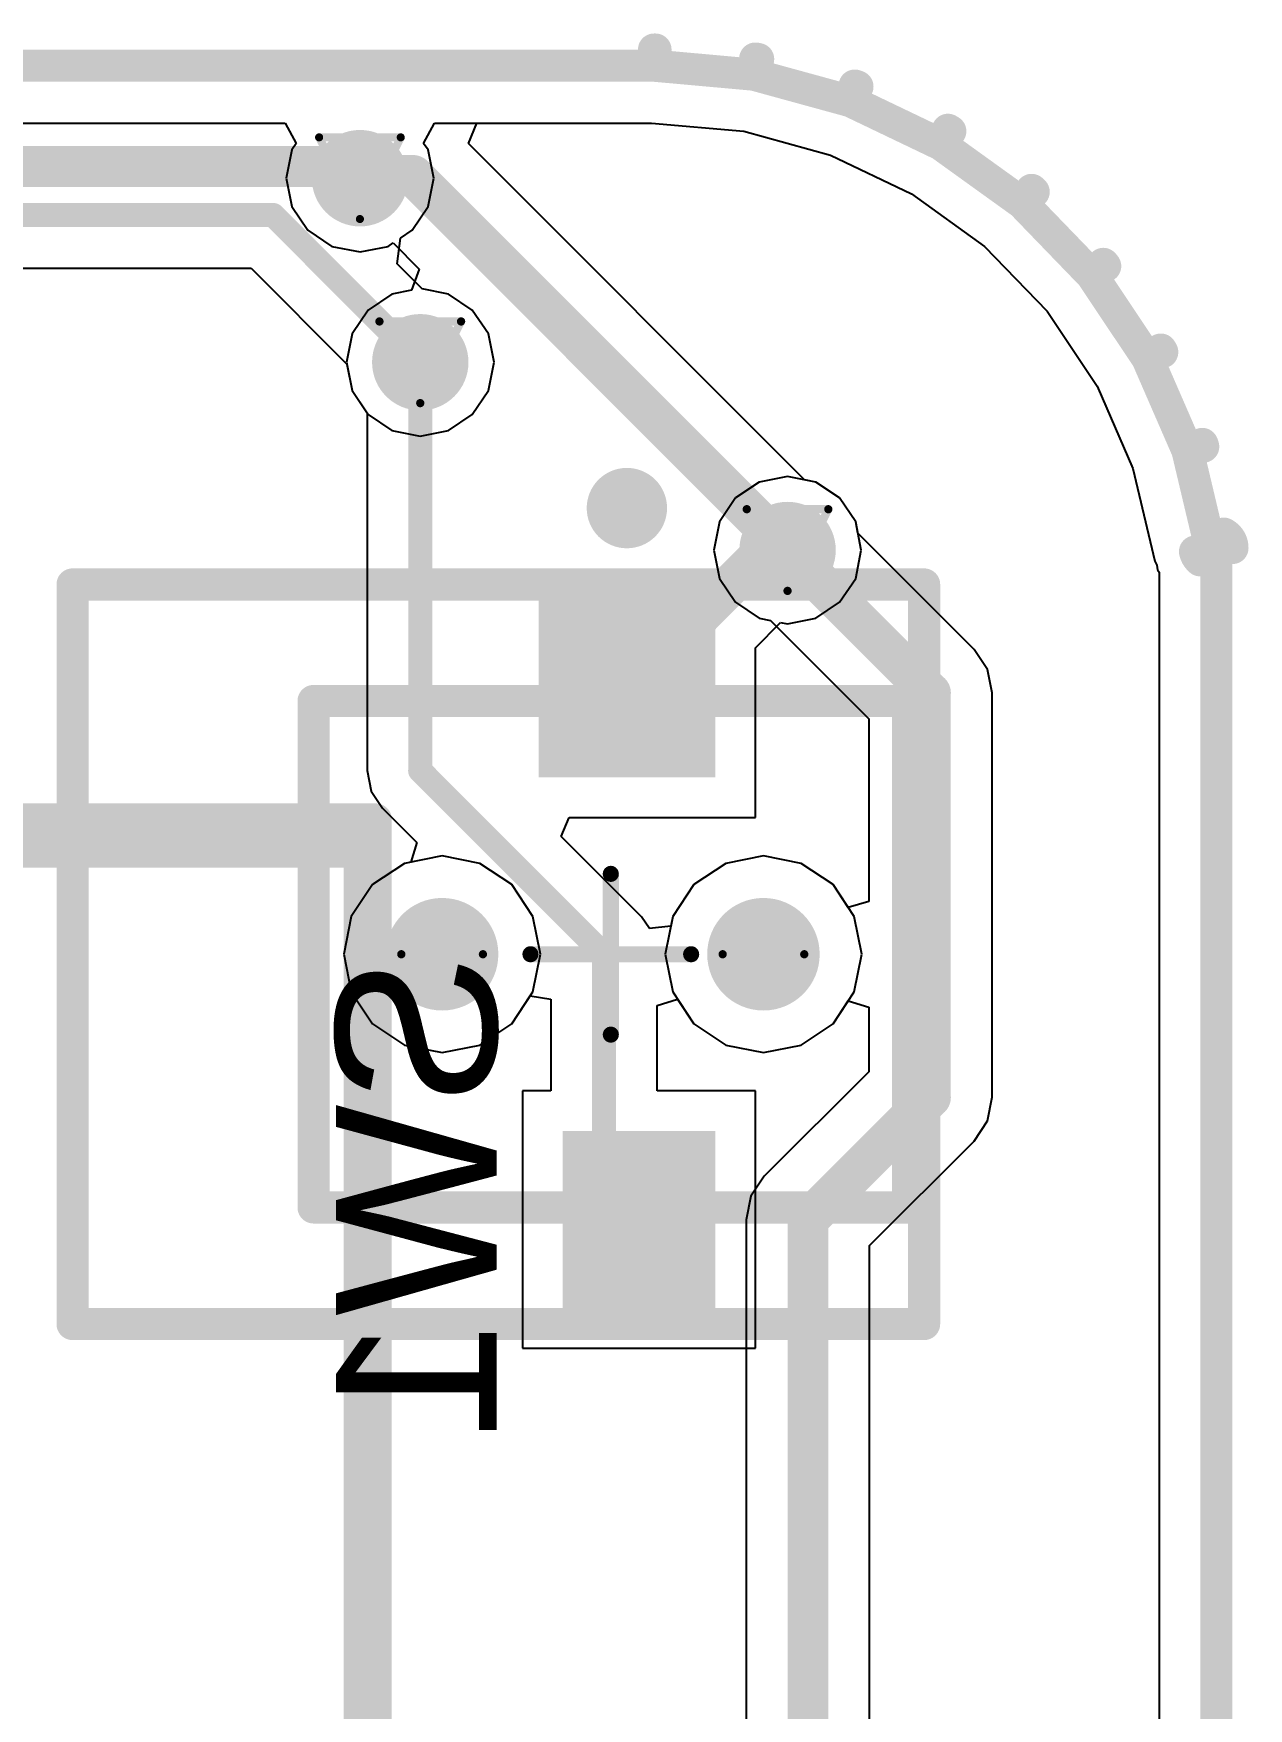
# Model space of a CAD drawing. Header units: millimetres. Extents: x 9.6 to 105, y 7.6 to 66.9.
# Drawn here: x 97.41 to 104.98, y 56.52 to 66.94 of the extents above; entities that cross this region are included whole.
import ezdxf

# ---------------------------------------------------------------- set-up
doc = ezdxf.new("R2010")
doc.units = ezdxf.units.MM
for name, color, linetype in [('BottomLayer', 5, 'Continuous'), ('BottomOverlay', 54, 'Continuous'), ('BottomPaste', 16, 'Continuous'), ('BottomSolder', 6, 'Continuous'), ('DrillDrawing', 1, 'Continuous'), ('KeepOutLayer', 6, 'Continuous'), ('Mechanical2', 216, 'Continuous'), ('Mechanical20', 56, 'Continuous'), ('Mechanical21', 56, 'Continuous'), ('Mechanical23', 56, 'Continuous'), ('Mechanical24', 56, 'Continuous'), ('Mechanical3', 76, 'Continuous'), ('Mechanical4', 56, 'Continuous'), ('Mechanical5', 56, 'Continuous'), ('MultiLayer', 9, 'Continuous'), ('PadHoleLayer', 156, 'Continuous'), ('TopLayer', 1, 'Continuous'), ('TopOverlay', 2, 'Continuous'), ('TopSolder', 216, 'Continuous'), ('ViaHoleLayer', 16, 'Continuous')]:
    doc.layers.add(name, color=color, linetype=linetype)
doc.styles.add('Arial', font='arial.ttf', dxfattribs={"height": 0.2})

msp = doc.modelspace()

# ---------------------------------------------------------------- hatches: boundary and pattern name
at = {"layer": 'BottomLayer'}
h = msp.add_hatch(color=5, dxfattribs=at)
edge = h.paths.add_edge_path()
edge.add_arc((99.447, 66.042), 0.2, 0, 360)
h = msp.add_hatch(color=5, dxfattribs=at)
edge = h.paths.add_edge_path()
edge.add_arc((99.822, 64.897), 0.2, 0, 360)
h = msp.add_hatch(color=5, dxfattribs=at)
edge = h.paths.add_edge_path()
edge.add_arc((102.108, 63.729), 0.2, 0, 360)
for points in [[(101.658, 63.415), (101.658, 62.315), (100.558, 62.315), (100.558, 63.415)], [(101.658, 60.115), (101.658, 59.015), (100.708, 59.015), (100.708, 60.115)]]:
    msp.add_hatch(color=5, dxfattribs=at).paths.add_polyline_path(points)
h = msp.add_hatch(color=5, dxfattribs=at)
edge = h.paths.add_edge_path()
edge.add_arc((99.958, 61.215), 0.35, 0, 360)
h = msp.add_hatch(color=5, dxfattribs=at)
edge = h.paths.add_edge_path()
edge.add_arc((101.958, 61.215), 0.35, 0, 360)
at = {"layer": 'BottomPaste'}
for points in [[(101.658, 63.415), (101.658, 62.315), (100.558, 62.315), (100.558, 63.415)], [(101.658, 60.115), (101.658, 59.015), (100.708, 59.015), (100.708, 60.115)]]:
    msp.add_hatch(color=16, dxfattribs=at).paths.add_polyline_path(points)
at = {"layer": 'BottomSolder'}
h = msp.add_hatch(color=6, dxfattribs=at)
edge = h.paths.add_edge_path()
edge.add_arc((99.447, 66.042), 0.3, 0, 360)
h = msp.add_hatch(color=6, dxfattribs=at)
edge = h.paths.add_edge_path()
edge.add_arc((99.822, 64.897), 0.3, 0, 360)
h = msp.add_hatch(color=6, dxfattribs=at)
edge = h.paths.add_edge_path()
edge.add_arc((102.108, 63.729), 0.3, 0, 360)
for points in [[(101.658, 63.415), (101.658, 62.315), (100.558, 62.315), (100.558, 63.415)], [(101.658, 60.115), (101.658, 59.015), (100.708, 59.015), (100.708, 60.115)]]:
    msp.add_hatch(color=6, dxfattribs=at).paths.add_polyline_path(points)
h = msp.add_hatch(color=6, dxfattribs=at)
edge = h.paths.add_edge_path()
edge.add_arc((99.958, 61.215), 0.35, 0, 360)
h = msp.add_hatch(color=6, dxfattribs=at)
edge = h.paths.add_edge_path()
edge.add_arc((101.958, 61.215), 0.35, 0, 360)
at = {"layer": 'MultiLayer'}
h = msp.add_hatch(color=9, dxfattribs=at)
edge = h.paths.add_edge_path()
edge.add_arc((99.958, 61.215), 0.35, 0, 360)
h = msp.add_hatch(color=9, dxfattribs=at)
edge = h.paths.add_edge_path()
edge.add_arc((101.958, 61.215), 0.35, 0, 360)
at = {"layer": 'PadHoleLayer'}
h = msp.add_hatch(color=156, dxfattribs=at)
edge = h.paths.add_edge_path()
edge.add_arc((99.958, 61.215), 0.35, 0, 360)
h = msp.add_hatch(color=156, dxfattribs=at)
edge = h.paths.add_edge_path()
edge.add_arc((101.958, 61.215), 0.35, 0, 360)
at = {"layer": 'TopLayer'}
h = msp.add_hatch(color=1, dxfattribs=at)
edge = h.paths.add_edge_path()
edge.add_arc((99.447, 66.042), 0.2, 0, 360)
h = msp.add_hatch(color=1, dxfattribs=at)
edge = h.paths.add_edge_path()
edge.add_arc((99.822, 64.897), 0.2, 0, 360)
h = msp.add_hatch(color=1, dxfattribs=at)
edge = h.paths.add_edge_path()
edge.add_arc((102.108, 63.729), 0.2, 0, 360)
h = msp.add_hatch(color=1, dxfattribs=at)
edge = h.paths.add_edge_path()
edge.add_arc((99.958, 61.215), 0.35, 0, 360)
h = msp.add_hatch(color=1, dxfattribs=at)
edge = h.paths.add_edge_path()
edge.add_arc((101.958, 61.215), 0.35, 0, 360)
at = {"layer": 'TopSolder'}
h = msp.add_hatch(color=216, dxfattribs=at)
edge = h.paths.add_edge_path()
edge.add_arc((99.447, 66.042), 0.3, 0, 360)
h = msp.add_hatch(color=216, dxfattribs=at)
edge = h.paths.add_edge_path()
edge.add_arc((99.822, 64.897), 0.3, 0, 360)
h = msp.add_hatch(color=216, dxfattribs=at)
edge = h.paths.add_edge_path()
edge.add_arc((102.108, 63.729), 0.3, 0, 360)
h = msp.add_hatch(color=216, dxfattribs=at)
edge = h.paths.add_edge_path()
edge.add_arc((99.958, 61.215), 0.35, 0, 360)
h = msp.add_hatch(color=216, dxfattribs=at)
edge = h.paths.add_edge_path()
edge.add_arc((101.958, 61.215), 0.35, 0, 360)
at = {"layer": 'ViaHoleLayer'}
h = msp.add_hatch(color=16, dxfattribs=at)
edge = h.paths.add_edge_path()
edge.add_arc((99.447, 66.042), 0.1, 0, 360)
h = msp.add_hatch(color=16, dxfattribs=at)
edge = h.paths.add_edge_path()
edge.add_arc((99.822, 64.897), 0.1, 0, 360)
h = msp.add_hatch(color=16, dxfattribs=at)
edge = h.paths.add_edge_path()
edge.add_arc((102.108, 63.729), 0.1, 0, 360)

# ---------------------------------------------------------------- linework, layer by layer
at = {"layer": 'BottomLayer'}
for p, q in [((13.302, 66.385), (98.982, 66.385)), ((98.982, 66.385), (99.05, 66.258)), ((100.122, 66.258), (100.175, 66.385)), ((100.175, 66.385), (101.261, 66.385)), ((101.261, 66.385), (101.835, 66.334)), ((101.835, 66.334), (102.375, 66.186)), ((99.023, 66.218), (98.988, 66.042)), ((99.05, 66.258), (99.023, 66.218)), ((102.214, 64.166), (100.122, 66.258)), ((102.375, 66.186), (102.88, 65.944)), ((98.988, 66.042), (99.023, 65.866)), ((99.023, 65.866), (99.122, 65.718)), ((102.88, 65.944), (103.334, 65.617)), ((99.122, 65.718), (99.271, 65.618)), ((99.622, 65.618), (99.654, 65.639)), ((99.654, 65.639), (99.816, 65.477)), ((99.271, 65.618), (99.447, 65.583)), ((99.447, 65.583), (99.622, 65.618)), ((103.334, 65.617), (103.723, 65.214)), ((99.816, 65.477), (99.768, 65.345)), ((99.768, 65.345), (99.646, 65.321)), ((99.498, 65.221), (99.398, 65.073)), ((99.646, 65.321), (99.498, 65.221)), ((103.723, 65.214), (104.034, 64.749)), ((99.398, 65.073), (99.363, 64.897)), ((99.363, 64.897), (99.398, 64.721)), ((99.398, 64.721), (99.491, 64.583)), ((104.034, 64.749), (104.258, 64.236)), ((99.491, 64.583), (99.491, 62.357)), ((104.258, 64.236), (104.394, 63.66)), ((102.284, 64.152), (102.214, 64.166)), ((102.432, 64.053), (102.284, 64.152)), ((102.532, 63.904), (102.432, 64.053)), ((102.567, 63.729), (102.532, 63.904)), ((102.532, 63.553), (102.567, 63.729)), ((104.394, 63.66), (104.406, 63.634)), ((104.406, 63.634), (104.411, 63.605)), ((104.411, 63.605), (104.42, 63.592)), ((104.42, 63.592), (104.42, 41.262)), ((102.432, 63.404), (102.532, 63.553)), ((102.284, 63.305), (102.432, 63.404)), ((101.908, 63.121), (102.065, 63.278)), ((102.065, 63.278), (102.108, 63.27)), ((102.108, 63.27), (102.284, 63.305)), ((101.908, 62.065), (101.908, 63.121)), ((99.491, 62.357), (99.516, 62.23)), ((99.516, 62.23), (99.588, 62.123)), ((99.588, 62.123), (99.801, 61.91)), ((100.7, 61.948), (100.749, 62.065)), ((100.749, 62.065), (101.908, 62.065)), ((99.801, 61.91), (99.764, 61.788)), ((101.199, 61.448), (100.7, 61.948)), ((99.764, 61.788), (99.724, 61.78)), ((101.958, 61.827), (101.724, 61.78)), ((102.192, 61.78), (101.958, 61.827)), ((99.724, 61.78), (99.525, 61.648)), ((101.724, 61.78), (101.525, 61.648)), ((102.391, 61.648), (102.192, 61.78)), ((99.525, 61.648), (99.393, 61.449)), ((101.525, 61.648), (101.393, 61.449)), ((102.523, 61.449), (102.391, 61.648)), ((99.393, 61.449), (99.346, 61.215)), ((101.249, 61.375), (101.199, 61.448)), ((101.381, 61.39), (101.249, 61.375)), ((101.393, 61.449), (101.381, 61.39)), ((102.57, 61.215), (102.523, 61.449)), ((99.346, 61.215), (99.393, 60.981)), ((102.523, 60.981), (102.57, 61.215)), ((99.393, 60.981), (99.525, 60.782)), ((100.391, 60.782), (100.507, 60.956)), ((100.507, 60.956), (100.634, 60.935)), ((102.391, 60.782), (102.523, 60.981)), ((100.634, 60.935), (100.634, 60.365)), ((101.296, 60.897), (101.423, 60.935)), ((101.296, 60.365), (101.296, 60.897)), ((101.423, 60.935), (101.525, 60.782)), ((99.525, 60.782), (99.724, 60.65)), ((100.192, 60.65), (100.391, 60.782)), ((101.525, 60.782), (101.724, 60.65)), ((102.192, 60.65), (102.391, 60.782)), ((99.724, 60.65), (99.958, 60.603)), ((99.958, 60.603), (100.192, 60.65)), ((101.724, 60.65), (101.958, 60.603)), ((101.958, 60.603), (102.192, 60.65)), ((100.634, 60.365), (100.458, 60.365)), ((100.458, 60.365), (100.458, 58.765)), ((101.908, 60.365), (101.296, 60.365)), ((101.908, 58.765), (101.908, 60.365)), ((100.458, 58.765), (101.908, 58.765))]:
    msp.add_line(p, q, dxfattribs=at)
for points, const_width in [([(99.447, 66.042), (99.464, 66.059)], 0.254), ([(99.464, 66.059), (99.777, 66.059)], 0.254), ([(99.777, 66.059), (102.108, 63.729)], 0.254), ([(99.822, 62.357), (99.822, 64.897)], 0.15), ([(101.108, 62.865), (101.944, 63.701)], 0.254), ([(101.944, 63.701), (102.08, 63.701)], 0.254), ([(102.08, 63.701), (102.108, 63.729)], 0.254), ([(99.822, 62.357), (100.965, 61.214)], 0.15), ([(100.965, 59.783), (100.965, 61.214)], 0.15), ([(100.965, 59.783), (101.183, 59.565)], 0.15)]:
    msp.add_lwpolyline(points, dxfattribs=dict(at, const_width=const_width))
for points, const_width in [([(99.383, 66.042, 1), (99.51, 66.042, 1)], 0.127), ([(99.4, 66.059, 1), (99.527, 66.059, 1)], 0.127), ([(99.4, 66.059, 1), (99.527, 66.059, 1)], 0.127), ([(99.714, 66.059, 1), (99.841, 66.059, 1)], 0.127), ([(99.714, 66.059, 1), (99.841, 66.059, 1)], 0.127), ([(99.784, 64.897, 1), (99.86, 64.897, 1)], 0.075), ([(101.88, 63.701, 1), (102.007, 63.701, 1)], 0.127), ([(101.88, 63.701, 1), (102.007, 63.701, 1)], 0.127), ([(102.017, 63.701, 1), (102.144, 63.701, 1)], 0.127), ([(102.017, 63.701, 1), (102.144, 63.701, 1)], 0.127), ([(102.044, 63.729, 1), (102.171, 63.729, 1)], 0.127), ([(102.044, 63.729, 1), (102.171, 63.729, 1)], 0.127), ([(101.045, 62.865, 1), (101.172, 62.865, 1)], 0.127), ([(99.784, 62.357, 1), (99.86, 62.357, 1)], 0.075), ([(99.784, 62.357, 1), (99.86, 62.357, 1)], 0.075), ([(100.927, 61.214, 1), (101.003, 61.214, 1)], 0.075), ([(100.927, 61.214, 1), (101.003, 61.214, 1)], 0.075), ([(100.927, 59.783, 1), (101.003, 59.783, 1)], 0.075), ([(100.927, 59.783, 1), (101.003, 59.783, 1)], 0.075), ([(101.145, 59.565, 1), (101.22, 59.565, 1)], 0.075)]:
    msp.add_lwpolyline(points, format="xyb", close=True, dxfattribs=dict(at, const_width=const_width))
at = {"layer": 'BottomOverlay'}
for points, const_width in [([(101.233, 63.99, 1), (100.983, 63.99, 1)], 0.25), ([(100.92, 63.99, 1), (101.045, 63.99, 1)], 0.125), ([(101.171, 63.99, 1), (101.295, 63.99, 1)], 0.125), ([(99.108, 62.79, 1), (99.208, 62.79, 1)], 0.1), ([(99.108, 62.79, 1), (99.208, 62.79, 1)], 0.1), ([(100.058, 62.79, 1), (100.158, 62.79, 1)], 0.1), ([(101.908, 62.79, 1), (102.008, 62.79, 1)], 0.1), ([(102.808, 62.79, 1), (102.908, 62.79, 1)], 0.1), ([(102.808, 62.79, 1), (102.908, 62.79, 1)], 0.1), ([(99.108, 59.64, 1), (99.208, 59.64, 1)], 0.1), ([(99.108, 59.64, 1), (99.208, 59.64, 1)], 0.1), ([(100.208, 59.64, 1), (100.308, 59.64, 1)], 0.1), ([(101.908, 59.64, 1), (102.008, 59.64, 1)], 0.1), ([(102.808, 59.64, 1), (102.908, 59.64, 1)], 0.1), ([(102.808, 59.64, 1), (102.908, 59.64, 1)], 0.1)]:
    msp.add_lwpolyline(points, format="xyb", close=True, dxfattribs=dict(at, const_width=const_width))
at = {"layer": 'BottomOverlay', "const_width": 0.2}
for points in [[(99.158, 59.64), (99.158, 62.79)], [(99.158, 62.79), (100.108, 62.79)], [(101.958, 62.79), (102.858, 62.79)], [(102.858, 59.64), (102.858, 62.79)], [(99.158, 59.64), (100.258, 59.64)], [(101.958, 59.64), (102.858, 59.64)]]:
    msp.add_lwpolyline(points, dxfattribs=at)
at = {"layer": 'DrillDrawing', "const_width": 0.0508}
for points in [[(99.193, 66.296), (99.701, 66.296)], [(99.193, 66.296), (99.447, 65.788)], [(99.447, 65.788), (99.701, 66.296)], [(99.568, 65.151), (100.076, 65.151)], [(99.568, 65.151), (99.822, 64.643)], [(99.822, 64.643), (100.076, 65.151)], [(101.854, 63.983), (102.362, 63.983)], [(101.854, 63.983), (102.108, 63.475)], [(102.108, 63.475), (102.362, 63.983)]]:
    msp.add_lwpolyline(points, dxfattribs=at)
at = {"layer": 'DrillDrawing'}
for points, const_width in [([(99.18, 66.296, 1), (99.205, 66.296, 1)], 0.0254), ([(99.18, 66.296, 1), (99.205, 66.296, 1)], 0.0254), ([(99.688, 66.296, 1), (99.713, 66.296, 1)], 0.0254), ([(99.688, 66.296, 1), (99.713, 66.296, 1)], 0.0254), ([(99.434, 65.788, 1), (99.459, 65.788, 1)], 0.0254), ([(99.434, 65.788, 1), (99.459, 65.788, 1)], 0.0254), ([(99.555, 65.151, 1), (99.581, 65.151, 1)], 0.0254), ([(99.555, 65.151, 1), (99.581, 65.151, 1)], 0.0254), ([(100.063, 65.151, 1), (100.089, 65.151, 1)], 0.0254), ([(100.063, 65.151, 1), (100.089, 65.151, 1)], 0.0254), ([(99.809, 64.643, 1), (99.835, 64.643, 1)], 0.0254), ([(99.809, 64.643, 1), (99.835, 64.643, 1)], 0.0254), ([(101.841, 63.983, 1), (101.867, 63.983, 1)], 0.0254), ([(101.841, 63.983, 1), (101.867, 63.983, 1)], 0.0254), ([(102.349, 63.983, 1), (102.375, 63.983, 1)], 0.0254), ([(102.349, 63.983, 1), (102.375, 63.983, 1)], 0.0254), ([(102.095, 63.475, 1), (102.121, 63.475, 1)], 0.0254), ([(102.095, 63.475, 1), (102.121, 63.475, 1)], 0.0254), ([(100.212, 61.215, 1), (99.704, 61.215, 1)], 0.0508), ([(102.212, 61.215, 1), (101.704, 61.215, 1)], 0.0508), ([(99.691, 61.215, 1), (99.717, 61.215, 1)], 0.0254), ([(100.199, 61.215, 1), (100.225, 61.215, 1)], 0.0254), ([(101.691, 61.215, 1), (101.717, 61.215, 1)], 0.0254), ([(102.199, 61.215, 1), (102.225, 61.215, 1)], 0.0254)]:
    msp.add_lwpolyline(points, format="xyb", close=True, dxfattribs=dict(at, const_width=const_width))
at = {"layer": 'KeepOutLayer', "const_width": 0.2}
for points in [[(13.277, 66.742), (101.277, 66.742)], [(101.277, 66.742), (101.898, 66.686)], [(101.898, 66.686), (102.5, 66.521)], [(102.5, 66.521), (103.062, 66.252)], [(103.062, 66.252), (103.568, 65.888)], [(103.568, 65.888), (104.002, 65.439)], [(104.002, 65.439), (104.348, 64.921)], [(104.348, 64.921), (104.597, 64.349)], [(104.597, 64.349), (104.741, 63.742)], [(104.741, 63.742), (104.777, 63.742)], [(104.777, 11.942), (104.777, 63.742)]]:
    msp.add_lwpolyline(points, dxfattribs=at)
at = {"layer": 'KeepOutLayer', "const_width": 0.1}
for points in [[(101.227, 66.742, 1), (101.327, 66.742, 1)], [(101.227, 66.742, 1), (101.327, 66.742, 1)], [(101.848, 66.686, 1), (101.948, 66.686, 1)], [(101.848, 66.686, 1), (101.948, 66.686, 1)], [(102.45, 66.521, 1), (102.55, 66.521, 1)], [(102.45, 66.521, 1), (102.55, 66.521, 1)], [(103.012, 66.252, 1), (103.112, 66.252, 1)], [(103.012, 66.252, 1), (103.112, 66.252, 1)], [(103.518, 65.888, 1), (103.618, 65.888, 1)], [(103.518, 65.888, 1), (103.618, 65.888, 1)], [(103.952, 65.439, 1), (104.052, 65.439, 1)], [(103.952, 65.439, 1), (104.052, 65.439, 1)], [(104.298, 64.921, 1), (104.398, 64.921, 1)], [(104.298, 64.921, 1), (104.398, 64.921, 1)], [(104.547, 64.349, 1), (104.647, 64.349, 1)], [(104.547, 64.349, 1), (104.647, 64.349, 1)], [(104.691, 63.742, 1), (104.791, 63.742, 1)], [(104.691, 63.742, 1), (104.791, 63.742, 1)], [(104.727, 63.742, 1), (104.827, 63.742, 1)], [(104.727, 63.742, 1), (104.827, 63.742, 1)]]:
    msp.add_lwpolyline(points, format="xyb", close=True, dxfattribs=at)
at = {"layer": 'Mechanical2', "const_width": 0.2}
for points in [[(87.245, 61.853), (99.445, 61.853)], [(99.445, 49.653), (99.445, 61.853)]]:
    msp.add_lwpolyline(points, dxfattribs=at)
at = {"layer": 'Mechanical2', "const_width": 0.1}
msp.add_lwpolyline([(99.395, 61.853, 1), (99.495, 61.853, 1)], format="xyb", close=True, dxfattribs=at)
msp.add_lwpolyline([(99.395, 61.853, 1), (99.495, 61.853, 1)], format="xyb", close=True, dxfattribs=at)
at = {"layer": 'Mechanical20', "const_width": 0.2}
for points in [[(97.658, 58.915), (97.658, 63.515)], [(97.658, 63.515), (102.958, 63.515)], [(102.958, 58.915), (102.958, 63.515)], [(97.658, 58.915), (102.958, 58.915)]]:
    msp.add_lwpolyline(points, dxfattribs=at)
at = {"layer": 'Mechanical20', "const_width": 0.1}
for points in [[(97.608, 63.515, 1), (97.708, 63.515, 1)], [(97.608, 63.515, 1), (97.708, 63.515, 1)], [(102.908, 63.515, 1), (103.008, 63.515, 1)], [(102.908, 63.515, 1), (103.008, 63.515, 1)], [(97.608, 58.915, 1), (97.708, 58.915, 1)], [(97.608, 58.915, 1), (97.708, 58.915, 1)], [(102.908, 58.915, 1), (103.008, 58.915, 1)], [(102.908, 58.915, 1), (103.008, 58.915, 1)]]:
    msp.add_lwpolyline(points, format="xyb", close=True, dxfattribs=at)
at = {"layer": 'Mechanical21', "const_width": 0.2}
for points in [[(97.658, 58.915), (97.658, 63.515)], [(97.658, 63.515), (102.958, 63.515)], [(102.958, 58.915), (102.958, 63.515)], [(97.658, 58.915), (102.958, 58.915)]]:
    msp.add_lwpolyline(points, dxfattribs=at)
at = {"layer": 'Mechanical21', "const_width": 0.1}
for points in [[(97.608, 63.515, 1), (97.708, 63.515, 1)], [(97.608, 63.515, 1), (97.708, 63.515, 1)], [(102.908, 63.515, 1), (103.008, 63.515, 1)], [(102.908, 63.515, 1), (103.008, 63.515, 1)], [(97.608, 58.915, 1), (97.708, 58.915, 1)], [(97.608, 58.915, 1), (97.708, 58.915, 1)], [(102.908, 58.915, 1), (103.008, 58.915, 1)], [(102.908, 58.915, 1), (103.008, 58.915, 1)]]:
    msp.add_lwpolyline(points, format="xyb", close=True, dxfattribs=at)
at = {"layer": 'Mechanical23', "const_width": 0.2}
for points in [[(99.158, 59.64), (99.158, 62.79)], [(99.158, 62.79), (102.858, 62.79)], [(102.858, 59.64), (102.858, 62.79)], [(99.158, 59.64), (102.858, 59.64)]]:
    msp.add_lwpolyline(points, dxfattribs=at)
at = {"layer": 'Mechanical23', "const_width": 0.1}
for points in [[(99.108, 62.79, 1), (99.208, 62.79, 1)], [(99.108, 62.79, 1), (99.208, 62.79, 1)], [(102.808, 62.79, 1), (102.908, 62.79, 1)], [(102.808, 62.79, 1), (102.908, 62.79, 1)], [(99.108, 59.64, 1), (99.208, 59.64, 1)], [(99.108, 59.64, 1), (99.208, 59.64, 1)], [(102.808, 59.64, 1), (102.908, 59.64, 1)], [(102.808, 59.64, 1), (102.908, 59.64, 1)]]:
    msp.add_lwpolyline(points, format="xyb", close=True, dxfattribs=at)
at = {"layer": 'Mechanical24', "const_width": 0.1}
for points in [[(101.008, 60.715), (101.008, 61.715)], [(100.508, 61.215), (101.508, 61.215)]]:
    msp.add_lwpolyline(points, dxfattribs=at)
at = {"layer": 'Mechanical24', "const_width": 0.05}
for points in [[(100.983, 61.715, 1), (101.033, 61.715, 1)], [(100.483, 61.215, 1), (100.533, 61.215, 1)], [(101.483, 61.215, 1), (101.533, 61.215, 1)], [(100.983, 60.715, 1), (101.033, 60.715, 1)]]:
    msp.add_lwpolyline(points, format="xyb", close=True, dxfattribs=at)
at = {"layer": 'Mechanical3', "const_width": 0.2}
for points in [[(87.145, 62.053), (99.545, 62.053)], [(99.545, 49.453), (99.545, 62.053)]]:
    msp.add_lwpolyline(points, dxfattribs=at)
at = {"layer": 'Mechanical3', "const_width": 0.1}
msp.add_lwpolyline([(99.495, 62.053, 1), (99.595, 62.053, 1)], format="xyb", close=True, dxfattribs=at)
msp.add_lwpolyline([(99.495, 62.053, 1), (99.595, 62.053, 1)], format="xyb", close=True, dxfattribs=at)
at = {"layer": 'Mechanical4', "const_width": 0.2}
for points in [[(101.277, 66.842, -0.023363), (101.286, 66.842)], [(101.277, 66.842, -0.02231), (101.286, 66.842)], [(101.907, 66.786, -0.044638), (101.925, 66.783)], [(101.907, 66.786, -0.045696), (101.925, 66.783)], [(102.526, 66.618, -0.044629), (102.543, 66.612)], [(102.526, 66.618, -0.044629), (102.543, 66.612)], [(103.106, 66.343, -0.044646), (103.121, 66.334)], [(103.106, 66.343, -0.044646), (103.121, 66.334)], [(103.627, 65.969, -0.044032), (103.64, 65.957)], [(103.627, 65.969, -0.044635), (103.64, 65.957)], [(103.64, 65.957, -0.001197), (103.64, 65.957)], [(104.073, 65.509, -0.001197), (104.074, 65.508)], [(104.073, 65.509, -0.044635), (104.085, 65.495)], [(104.074, 65.508, -0.044038), (104.085, 65.495)], [(104.431, 64.976, -0.044633), (104.44, 64.961)], [(104.431, 64.976, -0.045431), (104.44, 64.96)], [(104.689, 64.389, -0.044644), (104.695, 64.372)], [(104.689, 64.389, -0.045437), (104.695, 64.372)], [(104.823, 63.831, -0.280721), (104.877, 63.742)], [(104.823, 63.831, -0.280721), (104.877, 63.742)], [(104.677, 63.665, -0.161958), (104.644, 63.719)], [(104.677, 63.665, -0.161958), (104.644, 63.719)]]:
    msp.add_lwpolyline(points, format="xyb", dxfattribs=at)
at = {"layer": 'Mechanical4', "const_width": 0.1}
for points in [[(101.227, 66.842, 1), (101.327, 66.842, 1)], [(101.227, 66.842, 1), (101.327, 66.842, 1)], [(101.236, 66.842, 1), (101.336, 66.842, 1)], [(101.236, 66.842, 1), (101.336, 66.842, 1)], [(101.857, 66.786, 1), (101.957, 66.786, 1)], [(101.857, 66.786, 1), (101.957, 66.786, 1)], [(101.875, 66.783, 1), (101.975, 66.783, 1)], [(101.875, 66.783, 1), (101.975, 66.783, 1)], [(102.476, 66.618, 1), (102.576, 66.618, 1)], [(102.476, 66.618, 1), (102.576, 66.618, 1)], [(102.493, 66.612, 1), (102.593, 66.612, 1)], [(102.493, 66.612, 1), (102.593, 66.612, 1)], [(103.056, 66.343, 1), (103.156, 66.343, 1)], [(103.056, 66.343, 1), (103.156, 66.343, 1)], [(103.071, 66.334, 1), (103.171, 66.334, 1)], [(103.071, 66.334, 1), (103.171, 66.334, 1)], [(103.577, 65.969, 1), (103.677, 65.969, 1)], [(103.577, 65.969, 1), (103.677, 65.969, 1)], [(103.59, 65.957, 1), (103.69, 65.957, 1)], [(103.59, 65.957, 1), (103.69, 65.957, 1)], [(103.59, 65.957, 1), (103.69, 65.957, 1)], [(103.59, 65.957, 1), (103.69, 65.957, 1)], [(104.023, 65.509, 1), (104.123, 65.509, 1)], [(104.023, 65.509, 1), (104.123, 65.509, 1)], [(104.024, 65.508, 1), (104.124, 65.508, 1)], [(104.024, 65.508, 1), (104.124, 65.508, 1)], [(104.035, 65.495, 1), (104.135, 65.495, 1)], [(104.035, 65.495, 1), (104.135, 65.495, 1)], [(104.381, 64.976, 1), (104.481, 64.976, 1)], [(104.381, 64.976, 1), (104.481, 64.976, 1)], [(104.39, 64.961, 1), (104.49, 64.961, 1)], [(104.39, 64.96, 1), (104.49, 64.96, 1)], [(104.639, 64.389, 1), (104.739, 64.389, 1)], [(104.639, 64.389, 1), (104.739, 64.389, 1)], [(104.645, 64.372, 1), (104.745, 64.372, 1)], [(104.645, 64.372, 1), (104.745, 64.372, 1)], [(104.773, 63.831, 1), (104.873, 63.831, 1)], [(104.773, 63.831, 1), (104.873, 63.831, 1)], [(104.594, 63.719, 1), (104.694, 63.719, 1)], [(104.594, 63.719, 1), (104.694, 63.719, 1)], [(104.627, 63.665, 1), (104.727, 63.665, 1)], [(104.627, 63.665, 1), (104.727, 63.665, 1)], [(104.827, 63.742, 1), (104.927, 63.742, 1)], [(104.827, 63.742, 1), (104.927, 63.742, 1)]]:
    msp.add_lwpolyline(points, format="xyb", close=True, dxfattribs=at)
at = {"layer": 'Mechanical5', "const_width": 0.2}
for points in [[(87.145, 62.053), (99.545, 62.053)], [(99.545, 49.453), (99.545, 62.053)]]:
    msp.add_lwpolyline(points, dxfattribs=at)
at = {"layer": 'Mechanical5', "const_width": 0.1}
msp.add_lwpolyline([(99.495, 62.053, 1), (99.595, 62.053, 1)], format="xyb", close=True, dxfattribs=at)
msp.add_lwpolyline([(99.495, 62.053, 1), (99.595, 62.053, 1)], format="xyb", close=True, dxfattribs=at)
at = {"layer": 'TopLayer'}
for p, q in [((99.843, 66.258), (99.911, 66.385)), ((99.911, 66.385), (101.261, 66.385)), ((101.261, 66.385), (101.835, 66.334)), ((101.835, 66.334), (102.375, 66.186)), ((99.871, 66.218), (99.843, 66.258)), ((99.906, 66.042), (99.871, 66.218)), ((102.375, 66.186), (102.88, 65.944)), ((99.871, 65.866), (99.906, 66.042)), ((99.771, 65.718), (99.871, 65.866)), ((102.88, 65.944), (103.334, 65.617)), ((99.678, 65.51), (99.698, 65.669)), ((99.698, 65.669), (99.771, 65.718)), ((103.334, 65.617), (103.723, 65.214)), ((94.088, 65.482), (98.769, 65.482)), ((98.769, 65.482), (99.366, 64.885)), ((99.834, 65.353), (99.678, 65.51)), ((99.998, 65.321), (99.834, 65.353)), ((100.146, 65.221), (99.998, 65.321)), ((100.246, 65.073), (100.146, 65.221)), ((103.723, 65.214), (104.034, 64.749)), ((100.281, 64.897), (100.246, 65.073)), ((99.366, 64.885), (99.398, 64.721)), ((100.246, 64.721), (100.281, 64.897)), ((99.398, 64.721), (99.498, 64.573)), ((100.146, 64.573), (100.246, 64.721)), ((104.034, 64.749), (104.258, 64.236)), ((99.498, 64.573), (99.646, 64.473)), ((99.998, 64.473), (100.146, 64.573)), ((99.646, 64.473), (99.822, 64.438)), ((99.822, 64.438), (99.998, 64.473)), ((102.108, 64.187), (101.932, 64.152)), ((102.284, 64.152), (102.108, 64.187)), ((104.258, 64.236), (104.394, 63.66)), ((101.932, 64.152), (101.784, 64.053)), ((102.432, 64.053), (102.284, 64.152)), ((101.784, 64.053), (101.684, 63.904)), ((102.532, 63.904), (102.432, 64.053)), ((101.684, 63.904), (101.649, 63.729)), ((102.546, 63.834), (102.532, 63.904)), ((103.269, 63.111), (102.546, 63.834)), ((101.649, 63.729), (101.684, 63.553)), ((104.394, 63.66), (104.406, 63.634)), ((104.406, 63.634), (104.411, 63.605)), ((104.411, 63.605), (104.42, 63.592)), ((104.42, 63.592), (104.42, 11.958)), ((101.684, 63.553), (101.784, 63.404)), ((101.784, 63.404), (101.932, 63.305)), ((101.932, 63.305), (102.002, 63.291)), ((102.002, 63.291), (102.613, 62.68)), ((103.352, 62.987), (103.269, 63.111)), ((103.269, 63.111), (103.269, 63.111)), ((103.381, 62.84), (103.352, 62.987)), ((103.381, 60.325), (103.381, 62.84)), ((103.381, 62.84), (103.381, 62.84)), ((102.613, 62.68), (102.613, 61.544)), ((99.958, 61.827), (99.724, 61.78)), ((100.192, 61.78), (99.958, 61.827)), ((101.958, 61.827), (101.724, 61.78)), ((102.192, 61.78), (101.958, 61.827)), ((99.724, 61.78), (99.525, 61.648)), ((100.391, 61.648), (100.192, 61.78)), ((101.724, 61.78), (101.525, 61.648)), ((102.391, 61.648), (102.192, 61.78)), ((99.525, 61.648), (99.393, 61.449)), ((100.523, 61.449), (100.391, 61.648)), ((101.525, 61.648), (101.393, 61.449)), ((102.486, 61.505), (102.391, 61.648)), ((102.613, 61.544), (102.486, 61.505)), ((99.393, 61.449), (99.346, 61.215)), ((100.57, 61.215), (100.523, 61.449)), ((101.393, 61.449), (101.346, 61.215)), ((99.346, 61.215), (99.393, 60.981)), ((100.523, 60.981), (100.57, 61.215)), ((101.346, 61.215), (101.393, 60.981)), ((99.393, 60.981), (99.525, 60.782)), ((100.391, 60.782), (100.523, 60.981)), ((101.393, 60.981), (101.525, 60.782)), ((102.391, 60.782), (102.486, 60.925)), ((102.486, 60.925), (102.613, 60.886)), ((102.613, 60.886), (102.613, 60.484)), ((99.525, 60.782), (99.724, 60.65)), ((100.192, 60.65), (100.391, 60.782)), ((101.525, 60.782), (101.724, 60.65)), ((102.192, 60.65), (102.391, 60.782)), ((99.724, 60.65), (99.958, 60.603)), ((99.958, 60.603), (100.192, 60.65)), ((101.724, 60.65), (101.958, 60.603)), ((101.958, 60.603), (102.192, 60.65)), ((102.613, 60.484), (101.963, 59.835)), ((103.352, 60.178), (103.381, 60.325)), ((103.381, 60.325), (103.381, 60.325)), ((103.269, 60.053), (103.352, 60.178)), ((102.619, 59.404), (103.269, 60.053)), ((101.963, 59.835), (101.88, 59.71)), ((101.88, 59.71), (101.851, 59.563)), ((101.851, 59.563), (101.851, 59.563)), ((101.851, 59.563), (101.851, 41.765)), ((102.619, 38.661), (102.619, 59.404))]:
    msp.add_line(p, q, dxfattribs=at)
for points, const_width in [([(82.86, 66.115), (99.334, 66.115)], 0.254), ([(99.334, 66.115), (99.407, 66.042)], 0.254), ([(99.407, 66.042), (99.447, 66.042)], 0.254), ([(83.809, 65.813), (98.906, 65.813)], 0.15), ([(98.906, 65.813), (99.822, 64.897)], 0.15), ([(102.108, 63.729), (102.997, 62.84)], 0.254), ([(102.997, 60.325), (102.997, 62.84)], 0.254), ([(102.235, 59.563), (102.997, 60.325)], 0.254), ([(102.235, 38.238), (102.235, 59.563)], 0.254)]:
    msp.add_lwpolyline(points, dxfattribs=dict(at, const_width=const_width))
for points, const_width in [([(99.271, 66.115, 1), (99.398, 66.115, 1)], 0.127), ([(99.271, 66.115, 1), (99.398, 66.115, 1)], 0.127), ([(99.344, 66.042, 1), (99.471, 66.042, 1)], 0.127), ([(99.344, 66.042, 1), (99.471, 66.042, 1)], 0.127), ([(99.383, 66.042, 1), (99.51, 66.042, 1)], 0.127), ([(98.869, 65.813, 1), (98.944, 65.813, 1)], 0.075), ([(98.869, 65.813, 1), (98.944, 65.813, 1)], 0.075), ([(99.784, 64.897, 1), (99.86, 64.897, 1)], 0.075), ([(102.044, 63.729, 1), (102.171, 63.729, 1)], 0.127), ([(102.933, 62.84, 1), (103.061, 62.84, 1)], 0.127), ([(102.933, 62.84, 1), (103.061, 62.84, 1)], 0.127), ([(102.933, 60.325, 1), (103.061, 60.325, 1)], 0.127), ([(102.933, 60.325, 1), (103.061, 60.325, 1)], 0.127), ([(102.171, 59.563, 1), (102.299, 59.563, 1)], 0.127), ([(102.171, 59.563, 1), (102.299, 59.563, 1)], 0.127)]:
    msp.add_lwpolyline(points, format="xyb", close=True, dxfattribs=dict(at, const_width=const_width))
at = {"layer": 'TopOverlay', "const_width": 0.2}
for points in [[(95.72, 61.853), (99.445, 61.853)], [(99.445, 49.653), (99.445, 61.853)]]:
    msp.add_lwpolyline(points, dxfattribs=at)
at = {"layer": 'TopOverlay', "const_width": 0.1}
msp.add_lwpolyline([(99.395, 61.853, 1), (99.495, 61.853, 1)], format="xyb", close=True, dxfattribs=at)
msp.add_lwpolyline([(99.395, 61.853, 1), (99.495, 61.853, 1)], format="xyb", close=True, dxfattribs=at)

# ---------------------------------------------------------------- texts
at = {"layer": 'Mechanical20', "style": 'Arial', "text_generation_flag": 2}
msp.add_text('SW1', height=1, rotation=90, dxfattribs=at).set_placement((100.297, 61.215))

doc.saveas('drawing.dxf')
